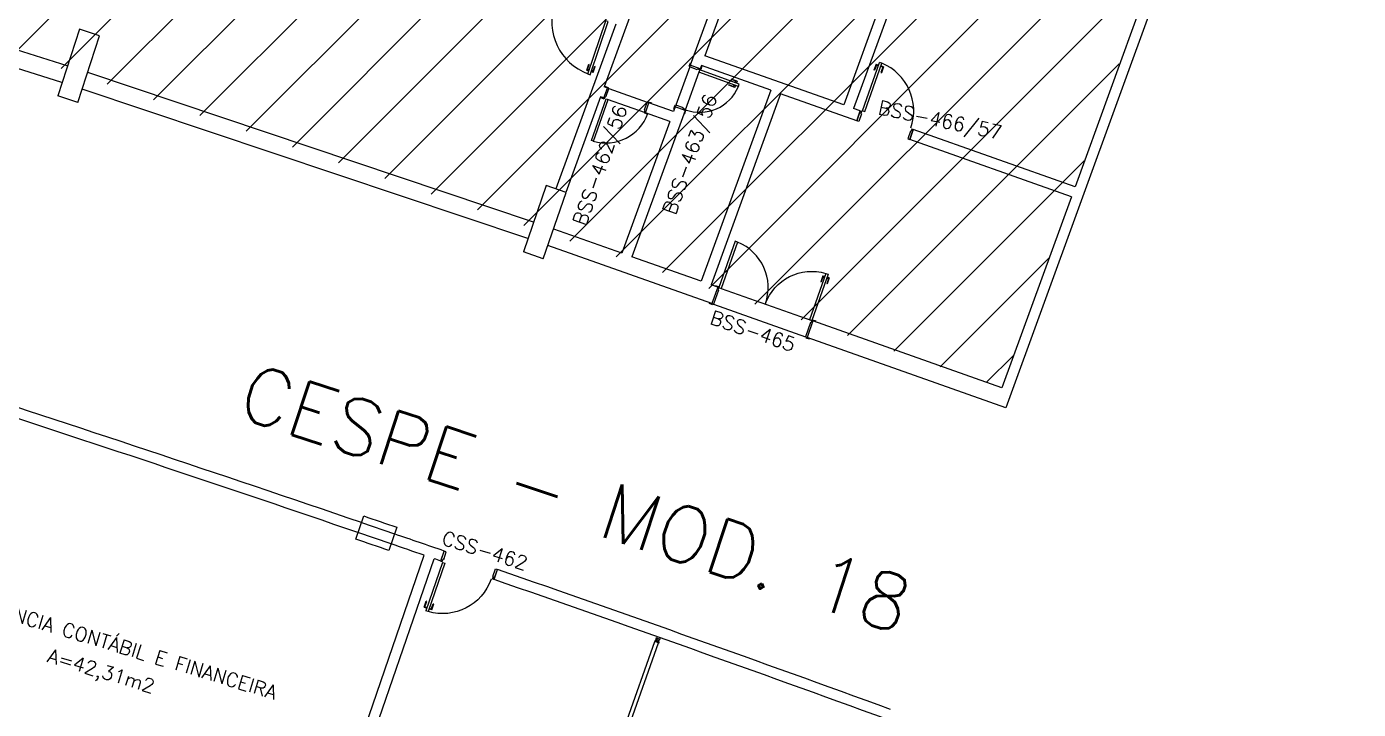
# Model space of a CAD drawing. Extents: x -152 to 150, y 325 to 437.
# Drawn here: x 127.35 to 146.34, y 382.98 to 392.72 of the extents above; entities that cross this region are included whole.
import ezdxf
from ezdxf.enums import TextEntityAlignment as Align

# ---------------------------------------------------------------- set-up
doc = ezdxf.new("R2010")
doc.units = 0
doc.header["$LTSCALE"] = 0.01
doc.header["$MEASUREMENT"] = 0
doc.layers.get('0').update_dxf_attribs({"linetype": 'CONTINUOUS'})
for name, color, linetype in [('1', 1, 'CONTINUOUS'), ('3', 3, 'CONTINUOUS'), ('ALV', 2, 'CONTINUOUS'), ('AREA', 2, 'CONTINUOUS'), ('DIV', 2, 'CONTINUOUS'), ('ESQ', 1, 'CONTINUOUS'), ('ESTR', 3, 'CONTINUOUS'), ('MACANETA', 2, 'CONTINUOUS'), ('MAÇANETA', 2, 'CONTINUOUS'), ('PORTA', 2, 'CONTINUOUS'), ('TEXTO', 2, 'CONTINUOUS'), ('TEXTO-ENDEREÇO', 2, 'CONTINUOUS'), ('USO', 2, 'CONTINUOUS')]:
    doc.layers.add(name, color=color, linetype=linetype)
doc.styles.add('LEGENDA', font='romans.shx', dxfattribs={"height": 0.2})
doc.styles.add('UNB-100', font='simplex.shx', dxfattribs={"height": 3})
doc.styles.add('UNB-100-1', font='simplex.shx', dxfattribs={"height": 0.2})

# ---------------------------------------------------------------- blocks, each defined once
blk = doc.blocks.new('PE80-SSC')
at = {"color": 2}
for p, q in [((0.075, 0), (-0.075, 0)), ((-0.075, -0.03), (-0.075, 0)), ((0.075, 0), (0.075, -0.02)), ((0.777, 0.01), (0.687, 0.01)), ((0.687, 0), (0.687, 0.01)), ((0.777, 0.01), (0.777, -0.03)), ((0.04, -0.03), (-0.075, -0.03)), ((0.075, -0.02), (0.04, -0.02)), ((0.04, -0.03), (0.04, -0.02)), ((0.085, -0.03), (0.817, -0.03)), ((0.085, -0.03), (0.085, -0.065)), ((0.085, -0.065), (0.817, -0.065)), ((0.767, 0), (0.687, 0)), ((0.767, -0.095), (0.687, -0.095)), ((0.687, -0.095), (0.687, -0.105)), ((0.777, -0.105), (0.687, -0.105)), ((0.767, 0), (0.767, -0.03)), ((0.767, -0.095), (0.767, -0.065)), ((0.777, -0.105), (0.777, -0.065)), ((0.817, -0.065), (0.817, -0.03)), ((0.04, -0.771), (-0.075, -0.771)), ((-0.075, -0.771), (-0.075, -0.801)), ((0.075, -0.801), (-0.075, -0.801)), ((0.075, -0.802), (-0.075, -0.802)), ((0.04, -0.771), (0.04, -0.781)), ((0.075, -0.781), (0.04, -0.781)), ((0.075, -0.801), (0.075, -0.781))]:
    blk.add_line(p, q, dxfattribs=at)
at = {"color": 1}
blk.add_arc((0.085, -0.03), 0.731, 270, 357.3429, dxfattribs=at)
blk = doc.blocks.new('MTDIV-SSC')
for p, q in [((-0.0185, 0.0285), (-0.0285, 0.0285)), ((-0.0285, 0.0185), (-0.0285, 0.0285)), ((-0.0265, 0.0185), (-0.0285, 0.0185)), ((-0.0265, 0.0265), (-0.0185, 0.0265)), ((-0.0265, 0.0235), (-0.0265, 0.0265)), ((-0.0215, 0.0235), (-0.0265, 0.0235)), ((-0.0265, 0.0235), (0.0265, 0.0235)), ((-0.0265, 0.0215), (-0.0235, 0.0215)), ((-0.0265, 0.0185), (-0.0265, 0.0215)), ((-0.0235, 0.0215), (-0.0235, -0.0215)), ((-0.0215, 0.0235), (-0.0215, 0.0215)), ((-0.0215, 0.0215), (0.0215, 0.0215)), ((-0.0215, 0.0195), (-0.0215, -0.0195)), ((-0.0215, 0.0195), (0.0195, 0.0195)), ((-0.0185, 0.0265), (-0.0185, 0.0285)), ((-0.0049, 0), (0.0049, 0)), ((0, -0.0049), (0, 0.0049)), ((0.0195, 0.0095), (0.0115, 0.0095)), ((0.0115, 0.0095), (0.0115, 0.0075)), ((0.0215, 0.0075), (0.0115, 0.0075)), ((0.0135, 0.0075), (0.0135, 0.0055)), ((0.0215, 0.0055), (0.0135, 0.0055)), ((0.0185, 0.0285), (0.0285, 0.0285)), ((0.0185, 0.0265), (0.0185, 0.0285)), ((0.0185, 0.0265), (0.0265, 0.0265)), ((0.0195, 0.0195), (0.0195, 0.0095)), ((0.0215, 0.0235), (0.0265, 0.0235)), ((0.0215, 0.0235), (0.0215, 0.0075)), ((0.0215, 0.0055), (0.0215, -0.0055)), ((0.0265, 0.0215), (0.0235, 0.0215)), ((0.0235, 0.0215), (0.0235, -0.0215)), ((0.0265, 0.0235), (0.0265, 0.0265)), ((0.0265, 0.0185), (0.0265, 0.0215)), ((0.0265, 0.0185), (0.0285, 0.0185)), ((0.0285, 0.0185), (0.0285, 0.0285)), ((-0.0285, -0.0185), (-0.0265, -0.0185)), ((-0.0285, -0.0185), (-0.0285, -0.0285)), ((-0.0185, -0.0285), (-0.0285, -0.0285)), ((-0.0265, -0.0185), (-0.0265, -0.0215)), ((-0.0265, -0.0215), (-0.0235, -0.0215)), ((-0.0215, -0.0235), (-0.0265, -0.0235)), ((-0.0265, -0.0235), (-0.0265, -0.0265)), ((0.0265, -0.0235), (-0.0265, -0.0235)), ((-0.0185, -0.0265), (-0.0265, -0.0265)), ((-0.0215, -0.0195), (0.0195, -0.0195)), ((-0.0215, -0.0215), (-0.0215, -0.0235)), ((-0.0215, -0.0215), (0.0215, -0.0215)), ((-0.0185, -0.0265), (-0.0185, -0.0285)), ((0.0215, -0.0075), (0.0115, -0.0075)), ((0.0115, -0.0075), (0.0115, -0.0095)), ((0.0195, -0.0095), (0.0115, -0.0095)), ((0.0215, -0.0055), (0.0135, -0.0055)), ((0.0135, -0.0055), (0.0135, -0.0075)), ((0.0265, -0.0265), (0.0185, -0.0265)), ((0.0185, -0.0265), (0.0185, -0.0285)), ((0.0185, -0.0285), (0.0285, -0.0285)), ((0.0195, -0.0095), (0.0195, -0.0195)), ((0.0215, -0.0075), (0.0215, -0.0235)), ((0.0215, -0.0235), (0.0265, -0.0235)), ((0.0265, -0.0215), (0.0235, -0.0215)), ((0.0285, -0.0185), (0.0265, -0.0185)), ((0.0265, -0.0185), (0.0265, -0.0215)), ((0.0265, -0.0235), (0.0265, -0.0265)), ((0.0285, -0.0185), (0.0285, -0.0285))]:
    blk.add_line(p, q)
blk = doc.blocks.new('DOOR-70')
at = {"layer": 'MAÇANETA'}
for p, q in [((-0.08, -0.655), (-0.08, -0.565)), ((-0.08, -0.565), (-0.075, -0.565)), ((-0.075, -0.655), (-0.075, -0.565)), ((0.01, -0.655), (0.01, -0.565)), ((0.015, -0.565), (0.01, -0.565)), ((0.015, -0.655), (0.015, -0.565)), ((-0.08, -0.655), (-0.053, -0.655)), ((-0.075, -0.635), (-0.053, -0.635)), ((-0.053, -0.628), (-0.05, -0.628)), ((-0.053, -0.663), (-0.053, -0.628)), ((-0.053, -0.663), (-0.05, -0.663)), ((-0.012, -0.628), (-0.015, -0.628)), ((-0.012, -0.663), (-0.015, -0.663)), ((-0.012, -0.663), (-0.012, -0.628)), ((0.01, -0.635), (-0.012, -0.635)), ((0.015, -0.655), (-0.012, -0.655))]:
    blk.add_line(p, q, dxfattribs=at)
at = {"layer": 'PORTA'}
for p, q in [((-0.05, -0.7), (-0.05, 0)), ((-0.015, 0), (-0.05, 0)), ((-0.015, -0.7), (-0.015, 0)), ((-0.05, -0.7), (-0.015, -0.7))]:
    blk.add_line(p, q, dxfattribs=at)
at = {"layer": 'PORTA', "color": 1}
blk.add_arc((-0.02, 0), 0.7, 180, 267.5437, dxfattribs=at)
blk = doc.blocks.new('DOOR-80')
at = {"layer": 'MACANETA'}
for p, q in [((-0.08, -0.665), (-0.075, -0.665)), ((-0.08, -0.755), (-0.08, -0.665)), ((-0.08, -0.755), (-0.053, -0.755)), ((-0.075, -0.755), (-0.075, -0.665)), ((-0.075, -0.735), (-0.053, -0.735)), ((-0.053, -0.763), (-0.053, -0.728)), ((-0.053, -0.728), (-0.05, -0.728)), ((-0.012, -0.728), (-0.015, -0.728)), ((-0.012, -0.763), (-0.012, -0.728)), ((0.01, -0.735), (-0.012, -0.735)), ((0.015, -0.755), (-0.012, -0.755)), ((0.015, -0.665), (0.01, -0.665)), ((0.01, -0.755), (0.01, -0.665)), ((0.015, -0.755), (0.015, -0.665)), ((-0.053, -0.763), (-0.05, -0.763)), ((-0.012, -0.763), (-0.015, -0.763))]:
    blk.add_line(p, q, dxfattribs=at)
at = {"layer": 'PORTA'}
for p, q in [((-0.05, -0.8), (-0.05, 0)), ((-0.015, 0), (-0.05, 0)), ((-0.015, -0.8), (-0.015, 0)), ((-0.05, -0.8), (-0.015, -0.8))]:
    blk.add_line(p, q, dxfattribs=at)
at = {"layer": 'PORTA', "color": 1}
blk.add_arc((-0.02, 0), 0.8, 180, 267.8509, dxfattribs=at)
blk = doc.blocks.new('DOOR60')
at = {"layer": 'PORTA'}
for p, q in [((0.035, 0), (0.065, 0)), ((0.035, -0.629), (0.035, 0)), ((0.065, -0.629), (0.065, 0)), ((0.065, -0.629), (0.035, -0.629))]:
    blk.add_line(p, q, dxfattribs=at)
at = {"layer": 'PORTA', "color": 1}
blk.add_arc((0.035, 0), 0.63, 272.7294, 0, dxfattribs=at)
blk = doc.blocks.new('DOOR-60')
at = {"layer": 'MAÇANETA'}
for p, q in [((-0.08, -0.555), (-0.08, -0.465)), ((-0.08, -0.465), (-0.075, -0.465)), ((-0.08, -0.555), (-0.053, -0.555)), ((-0.075, -0.555), (-0.075, -0.465)), ((-0.075, -0.535), (-0.053, -0.535)), ((-0.053, -0.528), (-0.05, -0.528)), ((-0.053, -0.563), (-0.053, -0.528)), ((-0.053, -0.563), (-0.05, -0.563)), ((-0.012, -0.528), (-0.015, -0.528)), ((-0.012, -0.563), (-0.015, -0.563)), ((-0.012, -0.563), (-0.012, -0.528)), ((0.01, -0.535), (-0.012, -0.535)), ((0.015, -0.555), (-0.012, -0.555)), ((0.01, -0.555), (0.01, -0.465)), ((0.015, -0.465), (0.01, -0.465)), ((0.015, -0.555), (0.015, -0.465))]:
    blk.add_line(p, q, dxfattribs=at)
at = {"layer": 'PORTA'}
for p, q in [((-0.05, -0.6), (-0.05, 0)), ((-0.015, 0), (-0.05, 0)), ((-0.015, -0.6), (-0.015, 0)), ((-0.05, -0.6), (-0.015, -0.6))]:
    blk.add_line(p, q, dxfattribs=at)
at = {"layer": 'PORTA', "color": 1}
blk.add_arc((-0.02, 0), 0.6, 180, 267.134, dxfattribs=at)

msp = doc.modelspace()

# ---------------------------------------------------------------- hatches: boundary and pattern name
at = {"layer": '1'}
h = msp.add_hatch(dxfattribs=at)
h.set_pattern_fill('ANSI31', color=256, scale=5, style=0)
h.paths.add_polyline_path([(108.392, 413.456), (122.39, 409.542), (129.319, 407.349), (136.208, 405.039), (143.116, 402.783), (146.343, 401.608), (141.258, 387.564), (124.919, 393.108), (121.543, 394.228), (114.822, 396.233), (108.067, 398.123), (104.587, 398.982)])

# ---------------------------------------------------------------- linework, layer by layer
for p, q in [((136.805, 392.14), (136.606, 391.595)), ((136.937, 392.066), (136.74, 391.525)), ((135.653, 391.831), (136.2, 391.637)), ((135.627, 391.681), (136.169, 391.489))]:
    msp.add_line(p, q, dxfattribs=at)
at = {"layer": '3'}
for p, q in [((136.799, 392.153), (136.816, 392.2)), ((136.808, 392.15), (136.799, 392.153)), ((136.805, 392.14), (136.808, 392.15)), ((136.913, 392.101), (136.805, 392.14)), ((136.813, 392.164), (136.808, 392.15)), ((136.816, 392.2), (136.825, 392.197)), ((136.916, 392.111), (136.913, 392.101)), ((136.949, 392.099), (136.916, 392.111)), ((136.952, 392.108), (136.949, 392.099)), ((136.954, 392.113), (136.952, 392.108)), ((136.962, 392.105), (136.952, 392.108)), ((136.979, 392.152), (136.962, 392.105)), ((136.97, 392.155), (136.979, 392.152)), ((135.594, 391.693), (135.605, 391.726)), ((135.6, 391.86), (135.597, 391.851)), ((135.647, 391.844), (135.6, 391.86)), ((135.605, 391.726), (135.615, 391.723)), ((135.615, 391.723), (135.653, 391.831)), ((135.63, 391.839), (135.644, 391.834)), ((135.644, 391.834), (135.647, 391.844)), ((135.653, 391.831), (135.644, 391.834)), ((135.537, 391.713), (135.534, 391.704)), ((135.534, 391.704), (135.581, 391.687)), ((135.579, 391.698), (135.584, 391.696)), ((135.581, 391.687), (135.584, 391.696)), ((135.584, 391.696), (135.594, 391.693)), ((136.161, 391.529), (136.2, 391.637)), ((136.171, 391.526), (136.161, 391.529)), ((136.2, 391.637), (136.209, 391.634)), ((136.209, 391.634), (136.213, 391.643)), ((136.223, 391.629), (136.209, 391.634)), ((136.213, 391.643), (136.26, 391.627)), ((136.26, 391.627), (136.256, 391.617)), ((136.593, 391.589), (136.576, 391.542)), ((136.576, 391.542), (136.586, 391.539)), ((136.603, 391.586), (136.593, 391.589)), ((136.598, 391.572), (136.603, 391.586)), ((136.606, 391.595), (136.603, 391.586)), ((136.714, 391.556), (136.606, 391.595)), ((136.711, 391.547), (136.714, 391.556)), ((136.744, 391.535), (136.711, 391.547)), ((136.74, 391.525), (136.744, 391.535)), ((136.159, 391.493), (136.171, 391.526)), ((136.169, 391.489), (136.159, 391.493)), ((136.165, 391.48), (136.169, 391.489)), ((136.212, 391.463), (136.165, 391.48)), ((136.173, 391.488), (136.169, 391.489)), ((136.216, 391.473), (136.212, 391.463)), ((136.723, 391.478), (136.733, 391.475)), ((136.733, 391.475), (136.75, 391.522)), ((136.739, 391.521), (136.74, 391.525)), ((136.75, 391.522), (136.74, 391.525))]:
    msp.add_line(p, q, dxfattribs=at)
at = {"layer": 'ALV'}
for p, q in [((145.528, 398.856), (141.314, 387.279)), ((140.476, 395.21), (139.143, 391.549)), ((140.277, 395.101), (139.002, 391.599)), ((143.926, 394.895), (142.301, 390.43)), ((127.925, 392.156), (124.919, 393.108)), ((137.313, 393.099), (137.023, 392.301)), ((127.85, 391.918), (124.481, 392.984)), ((137.121, 393.008), (136.813, 392.164)), ((135.75, 392.752), (134.895, 390.401)), ((135.944, 392.845), (135.584, 391.856)), ((139.002, 391.599), (137.023, 392.301)), ((136.954, 392.113), (136.813, 392.164)), ((136.971, 392.16), (136.954, 392.113)), ((137.961, 391.809), (136.971, 392.16)), ((134.575, 389.929), (128.218, 392.061)), ((134.496, 389.692), (128.138, 391.824)), ((135.579, 391.698), (135.63, 391.839)), ((135.63, 391.839), (135.584, 391.856)), ((137.961, 391.809), (136.969, 389.084)), ((138.102, 391.759), (137.11, 389.034)), ((139.188, 391.374), (138.102, 391.759)), ((135.532, 391.715), (135.036, 390.352)), ((135.579, 391.698), (135.532, 391.715)), ((136.173, 391.488), (136.223, 391.629)), ((136.573, 391.505), (136.223, 391.629)), ((136.598, 391.572), (136.573, 391.505)), ((136.739, 391.521), (136.598, 391.572)), ((139.238, 391.516), (139.143, 391.549)), ((136.522, 391.364), (135.838, 389.485)), ((136.739, 391.521), (135.979, 389.434)), ((136.522, 391.364), (136.173, 391.488)), ((139.188, 391.374), (139.238, 391.516)), ((139.943, 391.106), (139.993, 391.248)), ((142.301, 390.43), (139.993, 391.248)), ((142.25, 390.289), (139.943, 391.106)), ((142.25, 390.289), (141.258, 387.564)), ((135.838, 389.485), (134.866, 389.829)), ((137.121, 388.765), (134.782, 389.593)), ((136.969, 389.084), (135.979, 389.434)), ((137.205, 389), (137.11, 389.034)), ((137.205, 389), (137.121, 388.765)), ((138.562, 388.519), (138.479, 388.284)), ((141.258, 387.564), (138.562, 388.519)), ((141.314, 387.279), (138.479, 388.284)), ((131.389, 380.45), (133.018, 385.177)), ((131.53, 380.401), (133.16, 385.128)), ((133.255, 385.096), (133.304, 385.237)), ((134.014, 384.833), (134.062, 384.975))]:
    msp.add_line(p, q, dxfattribs=at)
at = {"layer": 'ALV', "color": 1}
for p, q in [((132.122, 385.644), (132.595, 385.482)), ((132.546, 385.34), (132.073, 385.502))]:
    msp.add_line(p, q, dxfattribs=at)
at = {"layer": 'ALV'}
msp.add_lwpolyline([(132.627, 385.576), (132.513, 385.245, 0.000307), (132.04, 385.407), (132.154, 385.738, -0.000307)], format="xyb", close=True, dxfattribs=at)
for radius, start, end in [(407.019, 71.12713, 72.93756), (406.869, 71.12718, 71.94084), (407.019, 70.95117, 71.05674), (406.869, 70.98636, 71.05677), (406.869, 70.95116, 70.96524), (407.019, 70.0002, 70.83816), (406.869, 70.0002, 70.83808)]:
    msp.add_arc((0.463, 0.506), radius, start, end, dxfattribs=at)
at = {"layer": 'DIV'}
for p, q in [((135.884, 382.75), (136.308, 383.948)), ((135.938, 382.731), (136.362, 383.929)), ((136.307, 383.951), (136.302, 383.937)), ((136.302, 383.937), (136.304, 383.937)), ((136.319, 383.947), (136.307, 383.951)), ((136.362, 383.929), (136.308, 383.948)), ((136.32, 383.952), (136.319, 383.947)), ((136.32, 383.952), (136.322, 383.951)), ((136.322, 383.951), (136.32, 383.946)), ((136.352, 383.935), (136.32, 383.946)), ((136.35, 383.966), (136.341, 383.969)), ((136.344, 383.963), (136.347, 383.972)), ((136.353, 383.94), (136.352, 383.935)), ((136.353, 383.94), (136.355, 383.939)), ((136.355, 383.939), (136.353, 383.935)), ((136.365, 383.931), (136.353, 383.935)), ((136.365, 383.931), (136.36, 383.917)), ((136.358, 383.918), (136.36, 383.917))]:
    msp.add_line(p, q, dxfattribs=at)
at = {"layer": 'ESTR'}
for p, q in [((128.099, 392.678), (127.789, 391.727)), ((128.384, 392.585), (128.099, 392.678)), ((128.075, 391.634), (128.384, 392.585)), ((128.075, 391.634), (127.79, 391.727)), ((134.758, 390.448), (134.432, 389.503)), ((135.042, 390.35), (134.758, 390.448)), ((134.716, 389.405), (135.042, 390.35)), ((134.716, 389.405), (134.432, 389.502))]:
    msp.add_line(p, q, dxfattribs=at)
at = {"layer": 'PORTA'}
for p, q in [((137.453, 389.655), (137.219, 388.995)), ((137.486, 389.643), (137.252, 388.983)), ((137.486, 389.643), (137.453, 389.655)), ((137.217, 388.959), (137.145, 388.756)), ((137.162, 389.015), (137.166, 389.025)), ((137.166, 389.025), (137.213, 389.008)), ((137.205, 389), (137.209, 388.999)), ((137.219, 388.995), (137.207, 388.962)), ((137.207, 388.962), (137.217, 388.959)), ((137.213, 389.008), (137.209, 388.999)), ((137.209, 388.999), (137.219, 388.995)), ((137.219, 388.995), (137.252, 388.983)), ((137.085, 388.767), (137.088, 388.776)), ((137.132, 388.75), (137.085, 388.767)), ((137.121, 388.765), (137.135, 388.76)), ((137.135, 388.76), (137.132, 388.75)), ((137.145, 388.756), (137.135, 388.76)), ((138.527, 388.495), (138.455, 388.292)), ((138.536, 388.491), (138.527, 388.495)), ((138.548, 388.524), (138.536, 388.491)), ((138.557, 388.521), (138.548, 388.524)), ((138.561, 388.53), (138.557, 388.521)), ((138.562, 388.519), (138.557, 388.521)), ((138.608, 388.514), (138.561, 388.53)), ((138.604, 388.504), (138.608, 388.514)), ((138.455, 388.292), (138.464, 388.289)), ((138.464, 388.289), (138.461, 388.279)), ((138.461, 388.279), (138.508, 388.262)), ((138.479, 388.284), (138.464, 388.289)), ((138.508, 388.262), (138.512, 388.272))]:
    msp.add_line(p, q, dxfattribs=at)
at = {"layer": 'PORTA', "color": 1}
for p, q in [((137.252, 388.983), (138.548, 388.524)), ((137.145, 388.756), (138.455, 388.292))]:
    msp.add_line(p, q, dxfattribs=at)
msp.add_arc((137.224, 388.994), 0.7, 340.4878, 68.0315, dxfattribs=at)

# ---------------------------------------------------------------- block references
at = {"layer": '3'}
for name, p, rotation in [('DOOR-80', (135.655, 392.784), 341.4634146387605), ('DOOR-60', (136.954, 392.113), 70.00000000714661), ('DOOR60', (135.579, 391.698), 340.487804887779)]:
    msp.add_blockref(name, p, dxfattribs=dict(at, rotation=rotation))
at = {"layer": 'DIV', "rotation": 160.1693197723026}
msp.add_blockref('MTDIV-SSC', (136.346, 383.968), dxfattribs=at)
at = {"layer": 'ESQ', "rotation": 70.52518782771031}
msp.add_blockref('PE80-SSC', (139.213, 391.445), dxfattribs=at)
at = {"layer": 'ESQ', "xscale": -1, "rotation": 70.87044809137946}
msp.add_blockref('PE80-SSC', (133.28, 385.166), dxfattribs=at)
at = {"layer": 'MAÇANETA', "xscale": -1, "rotation": 160.4878048683014}
msp.add_blockref('DOOR-70', (138.562, 388.519), dxfattribs=at)

# ---------------------------------------------------------------- texts
at = {"layer": 'AREA', "style": 'UNB-100'}
msp.add_text('A=42,31m2', height=0.2, rotation=343.2405, dxfattribs=at).set_placement((127.626, 383.66))
at = {"layer": 'TEXTO', "style": 'UNB-100'}
msp.add_text('GERENCIA CONTÁBIL E FINANCEIRA', height=0.2, rotation=343.2405, dxfattribs=at).set_placement((126.478, 384.442))
at = {"layer": 'TEXTO-ENDEREÇO', "style": 'UNB-100-1'}
for s, rotation, p in [('BSS-463/56', 70.3714, (136.901, 390.863)), ('BSS-462/56', 70.3714, (135.62, 390.706)), ('BSS-466/57', 348.1424, (140.355, 391.287)), ('BSS-465', 340.9855, (137.673, 388.279)), ('CSS-462', 342.488, (133.853, 385.148))]:
    msp.add_text(s, height=0.2, rotation=rotation, dxfattribs=at).set_placement(p, align=Align.CENTER)
at = {"layer": 'USO', "style": 'LEGENDA'}
msp.add_text('CESPE - MOD. 18', height=0.8, rotation=341.8067, dxfattribs=at).set_placement((130.317, 387.162))

doc.saveas('drawing.dxf')
